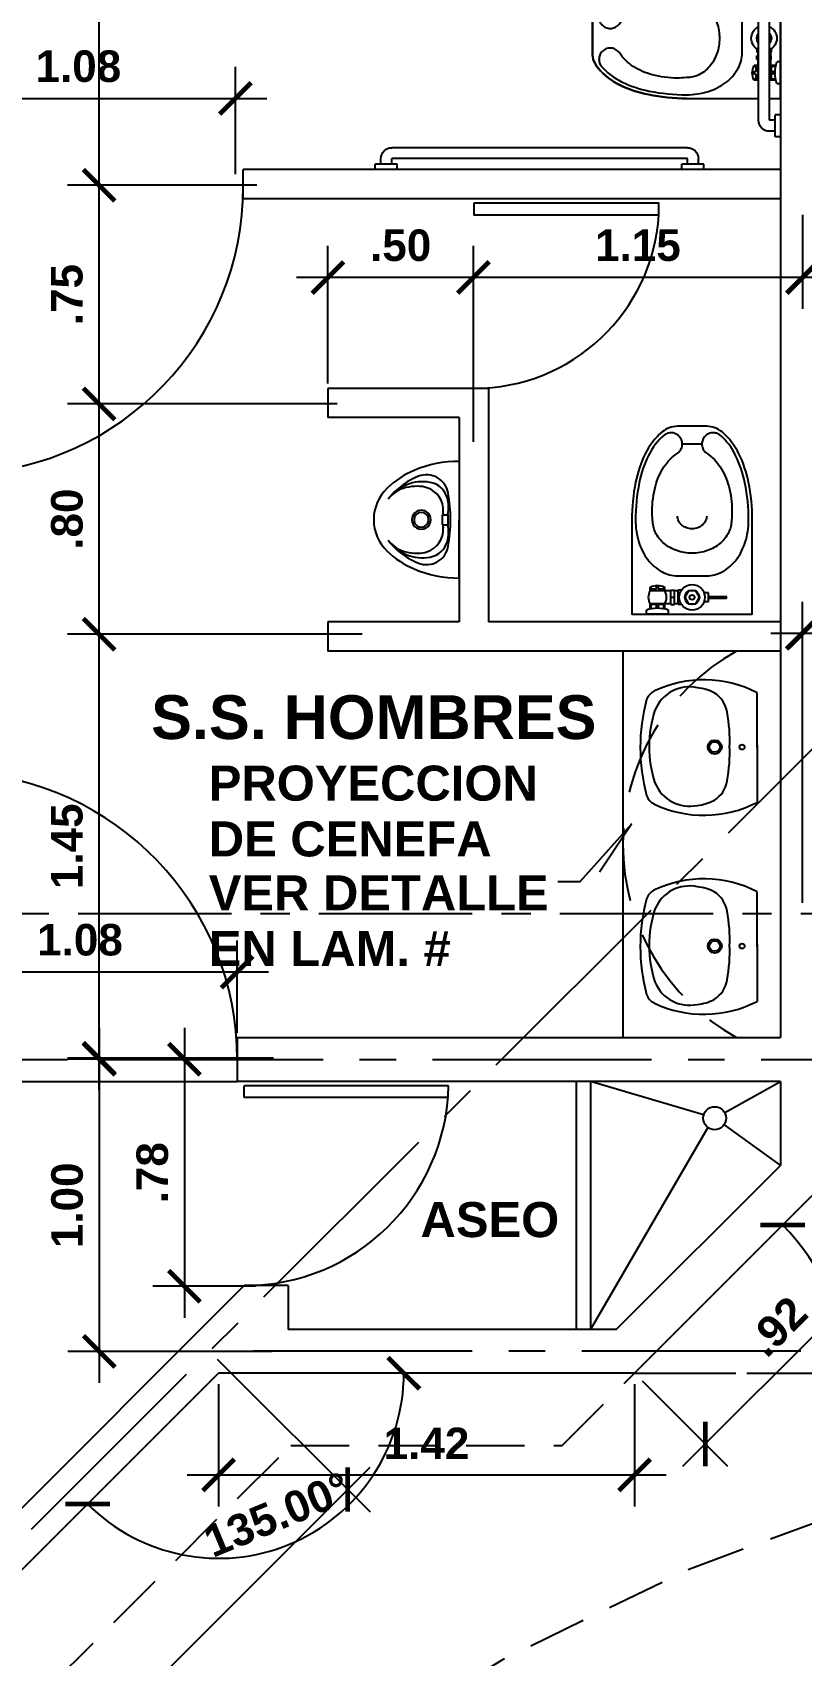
# Model space of a CAD drawing. Extents: x 504.5 to 598.6, y 648.3 to 688.4.
# Drawn here: x 520.12 to 522.75, y 674.54 to 680.1 of the extents above; entities that cross this region are included whole.
import ezdxf

# ---------------------------------------------------------------- set-up
doc = ezdxf.new("R2010")
doc.units = 0
doc.header["$MEASUREMENT"] = 0
doc.linetypes.add('CENTER2', pattern=[1.125, 0.75, -0.125, 0.125, -0.125])
doc.linetypes.add('HIDDEN', pattern=[0.375, 0.25, -0.125])
doc.layers.get('0').update_dxf_attribs({"linetype": 'CONTINUOUS'})
doc.layers.get('DEFPOINTS').update_dxf_attribs({"linetype": 'CONTINUOUS'})
for name, color, linetype in [('2', 1, 'CONTINUOUS'), ('4', 3, 'CONTINUOUS'), ('EJES', 6, 'CENTER2'), ('M-sanitarios', 1, 'CONTINUOUS'), ('MUEBLES', 1, 'CONTINUOUS'), ('paredbaños', 5, 'CONTINUOUS'), ('paredes', 2, 'CONTINUOUS'), ('PROYECCIONES', 6, 'HIDDEN'), ('PUERTAS', 1, 'CONTINUOUS'), ('texturas', 6, 'CONTINUOUS')]:
    doc.layers.add(name, color=color, linetype=linetype)
doc.styles.add('ALR4', font='sanssb__.ttf')
doc.dimstyles.new('1-50', dxfattribs={"dimscale": 0.6, "dimtxt": 0.18, "dimasz": 0.18, "dimexe": 0.18, "dimexo": 0.0625, "dimgap": 0.09, "dimtad": 1, "dimzin": 4, "dimdsep": 46, "dimtxsty": 'Standard', "dimblk1": 'ARCHTICK', "dimblk2": 'ARCHTICK', "dimsah": 1, "dimcen": 0.09, "dimdle": 0.18, "dimclrd": 6, "dimclre": 6, "dimclrt": 1, "dimadec": 0, "dimazin": 0, "dimtfac": 1, "dimtofl": 0, "dimtmove": 0, "dimatfit": 3, "dimldrblk": 'ARCHTICK', "dimfxl": 1, "dimtolj": 1, "dimtzin": 4, "dimarcsym": 0})

# ---------------------------------------------------------------- blocks, each defined once
blk = doc.blocks.new('LAVATORIO_11')
at = {"color": 0, "linetype": 'ByBlock'}
for p, q in [((0.0104, 0), (-0.2699, 0.0002)), ((0, 0), (0.2907, 0.0003))]:
    blk.add_line(p, q, dxfattribs=at)
for centre, radius in [((0.0077, -0.0766), 0.0128), ((0.0076, -0.2166), 0.0358), ((0.0076, -0.2166), 0.0267)]:
    blk.add_circle(centre, radius, dxfattribs=at)
for centre, radius, start, end in [((0.2566, -0.2716), 0.5925, 152.69541, 205.55832), ((-0.2358, -0.2716), 0.5925, 334.44168, 27.3056), ((-0.1464, -0.2968), 0.1461, 99.46756, 147.81044), ((-0.0228, -0.9918), 0.8521, 87.95286, 99.98316), ((0.0332, -0.9918), 0.8521, 80.01684, 92.04714), ((0.1569, -0.2968), 0.1461, 32.18956, 80.53244), ((-0.0543, -0.3293), 0.2423, 152.90997, 174.33419), ((0.0648, -0.3293), 0.2423, 5.66581, 27.09003), ((-0.1083, -0.345), 0.1914, 168.04129, 247.66527), ((0.1187, -0.345), 0.1914, 292.33473, 11.95871), ((-0.2063, -0.4896), 0.0809, 207.71381, 249.54053), ((0.0104, 0.3673), 0.9643, 255.28146, 284.71854), ((0.0052, 0.037), 0.5892, 251.57783, 288.42217), ((0.2272, -0.4896), 0.0809, 290.45947, 332.28619)]:
    blk.add_arc(centre, radius, start, end, dxfattribs=at)
blk = doc.blocks.new('WC-F1-P')
blk.add_line((-1.35, -23.32), (1.35, -23.32))
for points in [[(-8.25, -12.88, 0.049648), (-7.73, -18.09, 0.06346), (-6.42, -21.98, 0.103485), (-4.1, -24.97, 0.178458), (-2, -25.75), (2, -25.75, 0.178458), (4.1, -24.97, 0.103485), (6.42, -21.98, 0.06346), (7.73, -18.09, 0.049648), (8.25, -12.88), (8.25, 0), (-8.25, 0)], [(3.78, -24.59, 0.103485), (5.97, -21.76, 0.06346), (7.24, -17.99, 0.049648), (7.75, -12.88, 0.075858), (7.29, -9.87, 0.086069), (6.07, -7.49, 0.105985), (4.11, -5.79, 0.126201), (2, -5.25), (-2, -5.25, 0.126201), (-4.11, -5.79, 0.105985), (-6.07, -7.49, 0.086069), (-7.29, -9.87, 0.075858), (-7.75, -12.88, 0.049648), (-7.24, -17.99, 0.06346), (-5.97, -21.76, 0.103485), (-3.78, -24.59, 0.097511), (-3.21, -24.83, 0.09808), (-2.6, -24.84, 0.098895), (-2.04, -24.61, 0.099479), (-1.61, -24.18, 0.099479), (-1.38, -23.62, 0.098895), (-1.38, -23.01, 0.09808), (-1.62, -22.45, 0.097511), (-2.05, -22.02, -0.102445), (-3.86, -20.17, -0.077884), (-5.02, -17.55, -0.065096), (-5.46, -14.15, -0.024284), (-5.4, -12.88, -0.115331), (-5.01, -11.19, -0.103946), (-3.82, -9.68, -0.091071), (-2.11, -8.71, -0.083675), (0, -8.35, -0.083675), (2.11, -8.71, -0.091071), (3.82, -9.68, -0.103946), (5.01, -11.19, -0.115331), (5.4, -12.88, -0.024284), (5.46, -14.15, -0.065096), (5.02, -17.55, -0.077884), (3.86, -20.17, -0.102445), (2.05, -22.02, 0.097511), (1.62, -22.45, 0.09808), (1.38, -23.01, 0.098895), (1.38, -23.62, 0.099479), (1.61, -24.18, 0.099479), (2.04, -24.61, 0.098895), (2.6, -24.84, 0.09808), (3.21, -24.83, 0.097511)]]:
    blk.add_lwpolyline(points, format="xyb", close=True)
blk.add_lwpolyline([(-2, -13.44, -0.111064), (-1.85, -12.78, -0.102841), (-1.41, -12.2, -0.093011), (-0.78, -11.83, -0.087082), (0, -11.69, -0.087082), (0.78, -11.83, -0.093011), (1.41, -12.2, -0.102841), (1.85, -12.78, -0.111064), (2, -13.44, -0.111064)], format="xyb")
blk.add_circle((0, -2.3), 1)
blk = doc.blocks.new('FVALV1-P')
for p, q in [((6.25, 2.25), (3.25, 2.25)), ((3.25, 2.25), (3.25, 1.75)), ((6.25, 2.25), (6.25, 1.75)), ((-2.38, 0.12), (-4.62, 0.12)), ((-2.26, 0.62), (-2.26, -0.62)), ((-2.26, 0.62), (-1.64, 0.62)), ((1.44, 0.99), (1.92, 0.99)), ((1.92, 0.99), (1.92, -0.99)), ((1.92, 0.87), (2.42, 0.87)), ((2.92, 0.99), (2.42, 0.99)), ((2.42, 0.99), (2.42, -0.99)), ((2.92, 0), (2.42, 0)), ((2.92, 0.99), (2.92, -0.99)), ((2.92, 0.87), (5.75, 0.87)), ((3.75, 1.61), (3.75, 0.87)), ((3.88, 1.58), (3.88, 1.12)), ((4, 0.99), (4.5, 0.99)), ((4.62, 1.5), (4.62, 1.12)), ((4.88, 1.5), (4.88, 1.12)), ((5, 0.99), (5.5, 0.99)), ((5.62, 1.58), (5.62, 1.12)), ((5.75, 1.61), (5.75, 0.87)), ((-2.38, -0.13), (-4.62, -0.13)), ((-2.26, -0.62), (-1.64, -0.62)), ((1.44, -0.99), (1.92, -0.99)), ((1.92, -0.87), (2.42, -0.87)), ((2.92, -0.99), (2.42, -0.99)), ((2.92, -0.87), (5.75, -0.87)), ((3.75, -0.87), (3.75, -1.37)), ((3.88, -1.24), (3.88, -1.43)), ((4, -1.12), (4.5, -1.12)), ((4.62, -1.24), (4.62, -1.61)), ((4.88, -1.24), (4.88, -1.61)), ((5, -1.12), (5.5, -1.12)), ((5.62, -1.24), (5.62, -1.43)), ((5.75, -0.87), (5.75, -1.37))]:
    blk.add_line(p, q)
blk.add_lwpolyline([(1, 0), (0.5, 0.87), (-0.5, 0.87), (-1, 0), (-0.5, -0.87), (0.5, -0.87)], close=True)
for radius in [1.75, 1, 0.342]:
    blk.add_circle((0, 0), radius)
for centre, radius, start, end in [((-4.62, 0), 0.125, 90, 270), ((-2.38, 0.25), 0.125, 270, 360), ((4.75, 6.13), 4.63, 251.0754, 288.9246), ((5.12, 0), 1.63, 147.7958, 212.2042), ((4, 1.12), 0.125, 180, 270), ((4.5, 1.12), 0.125, 270, 360), ((5, 1.12), 0.125, 180, 270), ((5.5, 1.12), 0.125, 270, 360), ((4.38, 0), 1.62, 327.7952, 32.2048), ((-2.38, -0.25), 0.125, 0, 90), ((4.75, 0.51), 2.12, 241.9275, 298.0725), ((4, -1.24), 0.125, 90, 180), ((4.5, -1.24), 0.125, 0, 90), ((5, -1.24), 0.125, 90, 180), ((5.5, -1.24), 0.125, 0, 90)]:
    blk.add_arc(centre, radius, start, end)
blk = doc.blocks.new('fluxometro')
at = {"xscale": 0.02499999999997726, "yscale": 0.02499999999997726, "zscale": 0.02499999999997726, "rotation": 180}
for name, p in [('WC-F1-P', (0, 0)), ('FVALV1-P', (0, 0.0576))]:
    blk.add_blockref(name, p, dxfattribs=at)
blk = doc.blocks.new('inod-minusv.')
at = {"layer": 'M-sanitarios'}
for p, q in [((0.0937, 1.3687), (0.075, 1.3687)), ((0.0937, 1.3125), (0.0937, 1.3875)), ((0.1125, 1.3875), (0.0937, 1.3875)), ((0.0375, 0.3187), (0.0375, 1.3312)), ((0.0937, 1.3312), (0.075, 1.3312)), ((0.075, 0.3187), (0.075, 1.3312)), ((0.1125, 1.3125), (0.0937, 1.3125)), ((0.1125, 0.3375), (0.0937, 0.3375)), ((0.0937, 0.2625), (0.0937, 0.3375)), ((0.0937, 0.3187), (0.075, 0.3187)), ((0.0937, 0.2812), (0.075, 0.2812)), ((0.1125, 0.2625), (0.0937, 0.2625)), ((-0.0563, 0.075), (-0.9188, 0.075)), ((-0.3014, 0.081), (-0.2895, 0.081)), ((-0.2895, 0.075), (-0.2895, 0.081)), ((-0.2895, 0.0779), (-0.277, 0.0779)), ((-0.2645, 0.081), (-0.277, 0.081)), ((-0.277, 0.075), (-0.277, 0.081)), ((-0.2645, 0.075), (-0.2645, 0.081)), ((-0.2645, 0.0779), (-0.1938, 0.0779)), ((-0.2438, 0.0779), (-0.2438, 0.0904)), ((-0.2406, 0.0873), (-0.2406, 0.0919)), ((-0.2375, 0.0842), (-0.225, 0.0842)), ((-0.2219, 0.0873), (-0.2219, 0.0966)), ((-0.2156, 0.0873), (-0.2156, 0.0966)), ((-0.2125, 0.0842), (-0.2, 0.0842)), ((-0.1969, 0.0873), (-0.1969, 0.0919)), ((-0.1938, 0.0779), (-0.1938, 0.0904)), ((-0.9, 0.0187), (-0.975, 0.0187)), ((-0.975, 0), (-0.975, 0.0187)), ((-0.9563, 0.0187), (-0.9563, 0.0375)), ((-0.9188, 0.0187), (-0.9188, 0.0375)), ((-0.0563, 0.0375), (-0.9188, 0.0375)), ((-0.9, 0), (-0.9, 0.0187)), ((-0.3014, 0.0315), (-0.2895, 0.0315)), ((-0.2895, 0.0315), (-0.2895, 0.0375)), ((-0.2895, 0.0346), (-0.277, 0.0346)), ((-0.277, 0.0315), (-0.277, 0.0375)), ((-0.2645, 0.0315), (-0.277, 0.0315)), ((-0.2645, 0.0315), (-0.2645, 0.0375)), ((-0.2645, 0.0346), (-0.1938, 0.0346)), ((-0.2563, 0), (-0.2563, 0.0125)), ((-0.2438, 0.016), (-0.2438, 0.0346)), ((-0.2406, 0.0167), (-0.2406, 0.0283)), ((-0.2375, 0.0315), (-0.225, 0.0315)), ((-0.2219, 0.0187), (-0.2219, 0.0283)), ((-0.2156, 0.0187), (-0.2156, 0.0283)), ((-0.2125, 0.0315), (-0.2, 0.0315)), ((-0.1969, 0.0167), (-0.1969, 0.0283)), ((-0.1938, 0.016), (-0.1938, 0.0346)), ((-0.1813, 0), (-0.1813, 0.0125)), ((-0.075, 0), (-0.075, 0.0187)), ((0, 0.0187), (-0.075, 0.0187)), ((-0.0563, 0.0187), (-0.0563, 0.0375)), ((-0.0188, 0.0187), (-0.0188, 0.0375)), ((0, 0), (0, 0.0187)), ((-0.1813, 0), (-0.2563, 0))]:
    blk.add_line(p, q, dxfattribs=at)
for points in [[(-0.1313, 0.3219, 0.049648), (-0.1442, 0.4522, 0.06346), (-0.177, 0.5495, 0.103485), (-0.2349, 0.6244, 0.178458), (-0.2875, 0.6437), (-0.3875, 0.6437, 0.178458), (-0.4401, 0.6244, 0.103485), (-0.498, 0.5495, 0.06346), (-0.5308, 0.4522, 0.049648), (-0.5438, 0.3219), (-0.5438, 0.075)], [(-0.5438, 0.3219, -0.049648), (-0.5308, 0.4522, -0.06346), (-0.498, 0.5495, -0.103485), (-0.4401, 0.6244, -0.178458), (-0.3875, 0.6437), (-0.2875, 0.6437, -0.178458), (-0.2349, 0.6244, -0.103485), (-0.177, 0.5495, -0.06346), (-0.1442, 0.4522, -0.049648), (-0.1313, 0.3219), (-0.1313, 0.075)], [(-0.1313, 0.0375), (-0.1313, 0), (-0.5438, 0), (-0.5438, 0.0375, -0.049648)]]:
    blk.add_lwpolyline(points, format="xyb", dxfattribs=at)
blk.add_lwpolyline([(-0.243, 0.6149, -0.103485), (-0.1883, 0.544, -0.06346), (-0.1565, 0.4498, -0.049648), (-0.1438, 0.3219, -0.075858), (-0.1552, 0.2468, -0.086069), (-0.1859, 0.1871, -0.105985), (-0.2347, 0.1449, -0.126201), (-0.2875, 0.1313), (-0.3875, 0.1313, -0.126201), (-0.4403, 0.1449, -0.105985), (-0.4891, 0.1871, -0.086069), (-0.5198, 0.2468, -0.075858), (-0.5313, 0.3219, -0.049648), (-0.5185, 0.4498, -0.06346), (-0.4867, 0.544, -0.103485), (-0.432, 0.6149, -0.097511), (-0.4178, 0.6208, -0.09808), (-0.4026, 0.6209, -0.098895), (-0.3885, 0.6152, -0.099479), (-0.3778, 0.6045, -0.099479), (-0.372, 0.5906, -0.098895), (-0.372, 0.5754, -0.09808), (-0.3779, 0.5613, -0.097511), (-0.3887, 0.5505, 0.102445), (-0.4341, 0.5042, 0.077884), (-0.463, 0.4387, 0.065096), (-0.4741, 0.3539, 0.024284), (-0.4725, 0.3219, 0.115331), (-0.4626, 0.2796, 0.103946), (-0.433, 0.2419, 0.091071), (-0.3902, 0.2177, 0.083675), (-0.3375, 0.2088, 0.083675), (-0.2848, 0.2177, 0.091071), (-0.242, 0.2419, 0.103946), (-0.2124, 0.2796, 0.115331), (-0.2025, 0.3219, 0.024284), (-0.2009, 0.3539, 0.065096), (-0.212, 0.4387, 0.077884), (-0.2409, 0.5042, 0.102445), (-0.2863, 0.5505, -0.097511), (-0.2971, 0.5613, -0.09808), (-0.303, 0.5754, -0.098895), (-0.303, 0.5906, -0.099479), (-0.2972, 0.6045, -0.099479), (-0.2865, 0.6152, -0.098895), (-0.2724, 0.6209, -0.09808), (-0.2572, 0.6208, -0.097511)], format="xyb", close=True, dxfattribs=at)
for points in [[(-0.3517, 0.075), (-0.35, 0.0779), (-0.325, 0.0779), (-0.3233, 0.075)], [(-0.3233, 0.0375), (-0.325, 0.0346), (-0.35, 0.0346), (-0.3517, 0.0375)]]:
    blk.add_lwpolyline(points, dxfattribs=at)
for centre, radius, start, end in [((0.075, 1.3312), 0.0375, 90, 180), ((0.075, 0.3187), 0.0375, 180, 270), ((-0.9188, 0.0375), 0.0375, 90, 180), ((-0.3375, 0.0562), 0.0437, 25.3769, 154.6231), ((-0.3375, 0.0562), 0.025, 48.5904, 131.4096), ((-0.2094, 0.0562), 0.0406, 147.7958, 152.5136), ((-0.2188, 0.0435), 0.0531, 61.9275, 118.0725), ((-0.2375, 0.0873), 0.00312, 180, 270), ((-0.225, 0.0873), 0.00312, 270, 0), ((-0.2125, 0.0873), 0.00312, 180, 270), ((-0.2, 0.0873), 0.00313, 270, 360), ((-0.2281, 0.0562), 0.0406, 27.4869, 32.2048), ((-0.0563, 0.0375), 0.0375, 0, 90), ((-0.3375, 0.0562), 0.0438, 205.3769, 334.6231), ((-0.3375, 0.0562), 0.025, 228.5904, 311.4096), ((-0.2188, -0.0969), 0.1156, 71.0754, 108.9246), ((-0.2094, 0.0562), 0.0406, 207.4864, 212.2042), ((-0.2375, 0.0283), 0.00313, 90, 180), ((-0.225, 0.0283), 0.00313, 0, 90), ((-0.2125, 0.0283), 0.00312, 90, 180), ((-0.2, 0.0283), 0.00312, 360, 90), ((-0.2281, 0.0562), 0.0406, 327.7952, 332.5131)]:
    blk.add_arc(centre, radius, start, end, dxfattribs=at)
blk = doc.blocks.new('mingitorio')
at = {"layer": 'M-sanitarios'}
for p, q in [((-0.2, 0), (0, 0)), ((0.2, 0), (0, 0)), ((-0.017, -0.059), (-0.017, -0.039)), ((-0.017, -0.039), (0.017, -0.039)), ((0.017, -0.059), (0.017, -0.039)), ((-0.017, -0.059), (0.017, -0.059))]:
    blk.add_line(p, q, dxfattribs=at)
for centre, radius, start, end in [((0.2, 0), 0.4, 180, 202.7554), ((-0.2, 0), 0.4, 337.2446, 0), ((-0.079, -0.1121), 0.075, 100.2235, 201.4058), ((-0.0542, -0.1131), 0.075, 105.5014, 169.5329), ((-0.0336, -0.1352), 0.08, 85.5164, 162.0283), ((0, -0.55), 0.52, 90, 100.2235), ((-0.0421, -0.1565), 0.12, 78.4942, 105.5014), ((0, 0.2935), 0.35, 265.5164, 267.216), ((-0.017, -0.033), 0.006, 258.4942, 270), ((0, -0.55), 0.52, 79.7765, 90), ((0.0421, -0.1565), 0.12, 74.4986, 102.0896), ((0, 0.2935), 0.35, 272.784, 274.4836), ((0.0336, -0.1352), 0.08, 17.9717, 94.4836), ((0.0542, -0.1131), 0.075, 10.4671, 74.4986), ((0.079, -0.1121), 0.075, 338.5942, 79.7765), ((0.0144, -0.1258), 0.1447, 169.5329, 234.3331), ((-0.0146, -0.1414), 0.1, 162.0283, 180.7764), ((0, -0.13), 0.0325, 90, 270), ((0, -0.13), 0.025, 90, 270), ((0, -0.13), 0.0325, 270, 90), ((0, -0.13), 0.025, 270, 90), ((-0.0144, -0.1258), 0.1447, 305.6669, 10.4671), ((0.0146, -0.1414), 0.1, 359.2236, 17.9717), ((0.1078, -0.0387), 0.3, 202.7554, 224.0645), ((0.0743, -0.052), 0.2396, 201.4058, 228.8431), ((0.0854, -0.14), 0.2, 180.7764, 192.5159), ((-0.0743, -0.052), 0.2396, 311.1569, 338.5942), ((-0.1078, -0.0387), 0.3, 315.9355, 337.2446), ((-0.0854, -0.14), 0.2, 347.4841, 359.2236), ((-0.0122, -0.1617), 0.1, 192.5159, 233.4907), ((0.0122, -0.1617), 0.1, 306.5093, 347.4841), ((0, -0.143), 0.15, 224.0645, 270), ((0, -0.143), 0.15, 270, 315.9355)]:
    blk.add_arc(centre, radius, start, end, dxfattribs=at)
blk = doc.blocks.new('_ARCHTICK')
at = {"color": 0, "linetype": 'ByBlock', "const_width": 0.15}
blk.add_lwpolyline([(-0.5, -0.5), (0.5, 0.5)], dxfattribs=at)
blk = doc.blocks.new('*D100')
at = {"color": 6, "linetype": 'ByBlock', "transparency": 16777216}
for p, q in [((520.3492, 676.4811), (520.3492, 678.1502)), ((521.2503, 678.0422), (520.2412, 678.0422)), ((520.9469, 676.5891), (520.2412, 676.5891))]:
    blk.add_line(p, q, dxfattribs=at)
at = {"layer": 'DEFPOINTS', "color": 0, "linetype": 'ByBlock', "transparency": 16777216}
for p in [(520.3492, 678.0422), (521.2878, 678.0422), (520.9844, 676.5891)]:
    blk.add_point(p, dxfattribs=at)
at = {"color": 6, "linetype": 'ByBlock', "transparency": 16777216, "xscale": 0.108, "yscale": 0.108, "zscale": 0.108}
for p, rotation in [((520.3492, 678.0422), 90), ((520.3492, 676.5891), 270)]:
    blk.add_blockref('_ARCHTICK', p, dxfattribs=dict(at, rotation=rotation))
at = {"color": 1, "linetype": 'ByBlock', "transparency": 16777216, "insert": (520.2393, 677.3156), "char_height": 0.108, "attachment_point": 5, "rotation": 90, "style": 'ALR4'}
blk.add_mtext('\\A1;1.45', dxfattribs=at)
blk = doc.blocks.new('*D101')
at = {"color": 6, "linetype": 'ByBlock', "transparency": 16777216}
for p, q in [((520.3492, 677.9342), (520.3492, 678.9397)), ((521.1644, 678.8317), (520.2412, 678.8317))]:
    blk.add_line(p, q, dxfattribs=at)
at = {"layer": 'DEFPOINTS', "color": 0, "linetype": 'ByBlock', "transparency": 16777216}
for p in [(520.3492, 678.8317), (521.2019, 678.8317), (521.2878, 678.0422)]:
    blk.add_point(p, dxfattribs=at)
at = {"color": 6, "linetype": 'ByBlock', "transparency": 16777216, "xscale": 0.108, "yscale": 0.108, "zscale": 0.108}
for p, rotation in [((520.3492, 678.8317), 90), ((520.3492, 678.0422), 270)]:
    blk.add_blockref('_ARCHTICK', p, dxfattribs=dict(at, rotation=rotation))
at = {"color": 1, "linetype": 'ByBlock', "transparency": 16777216, "insert": (520.2395, 678.4369), "char_height": 0.108, "attachment_point": 5, "rotation": 90, "style": 'ALR4'}
blk.add_mtext('\\A1;.80', dxfattribs=at)
blk = doc.blocks.new('*D102')
at = {"color": 6, "linetype": 'ByBlock', "transparency": 16777216}
for p, q in [((520.3492, 678.7237), (520.3492, 679.6891)), ((520.8897, 679.5811), (520.2412, 679.5811))]:
    blk.add_line(p, q, dxfattribs=at)
at = {"layer": 'DEFPOINTS', "color": 0, "linetype": 'ByBlock', "transparency": 16777216}
for p in [(520.3492, 679.5811), (520.9272, 679.5811), (521.2019, 678.8317)]:
    blk.add_point(p, dxfattribs=at)
at = {"color": 6, "linetype": 'ByBlock', "transparency": 16777216, "xscale": 0.108, "yscale": 0.108, "zscale": 0.108}
for p, rotation in [((520.3492, 679.5811), 90), ((520.3492, 678.8317), 270)]:
    blk.add_blockref('_ARCHTICK', p, dxfattribs=dict(at, rotation=rotation))
at = {"color": 1, "linetype": 'ByBlock', "transparency": 16777216, "insert": (520.2393, 679.2064), "char_height": 0.108, "attachment_point": 5, "rotation": 90, "style": 'ALR4'}
blk.add_mtext('\\A1;.75', dxfattribs=at)
blk = doc.blocks.new('*D103')
at = {"color": 6, "linetype": 'ByBlock', "transparency": 16777216}
for p, q in [((520.3492, 679.4731), (520.3492, 681.1891)), ((520.6377, 681.0811), (520.2412, 681.0811))]:
    blk.add_line(p, q, dxfattribs=at)
at = {"layer": 'DEFPOINTS', "color": 0, "linetype": 'ByBlock', "transparency": 16777216}
for p in [(520.3492, 681.0811), (520.6752, 681.0811), (520.9272, 679.5811)]:
    blk.add_point(p, dxfattribs=at)
at = {"color": 6, "linetype": 'ByBlock', "transparency": 16777216, "xscale": 0.108, "yscale": 0.108, "zscale": 0.108}
for p, rotation in [((520.3492, 681.0811), 90), ((520.3492, 679.5811), 270)]:
    blk.add_blockref('_ARCHTICK', p, dxfattribs=dict(at, rotation=rotation))
at = {"color": 1, "linetype": 'ByBlock', "transparency": 16777216, "insert": (520.2393, 680.3311), "char_height": 0.108, "attachment_point": 5, "rotation": 90, "style": 'ALR4'}
blk.add_mtext('\\A1;1.50', dxfattribs=at)
blk = doc.blocks.new('*D104')
at = {"color": 6, "linetype": 'ByBlock', "transparency": 16777216}
for p, q in [((516.747, 679.6531), (516.747, 679.9868)), ((517.8229, 679.6188), (517.8229, 679.9868)), ((516.639, 679.8788), (517.9309, 679.8788))]:
    blk.add_line(p, q, dxfattribs=at)
at = {"layer": 'DEFPOINTS', "color": 0, "linetype": 'ByBlock', "transparency": 16777216}
for p in [(517.8229, 679.8788), (516.747, 679.6156), (517.8229, 679.5813)]:
    blk.add_point(p, dxfattribs=at)
at = {"color": 6, "linetype": 'ByBlock', "transparency": 16777216, "xscale": 0.108, "yscale": 0.108, "zscale": 0.108, "rotation": 180}
blk.add_blockref('_ARCHTICK', (516.747, 679.8788), dxfattribs=at)
at = {"color": 6, "linetype": 'ByBlock', "transparency": 16777216, "xscale": 0.108, "yscale": 0.108, "zscale": 0.108}
blk.add_blockref('_ARCHTICK', (517.8229, 679.8788), dxfattribs=at)
at = {"color": 1, "linetype": 'ByBlock', "transparency": 16777216, "insert": (517.285, 679.9885), "char_height": 0.108, "attachment_point": 5, "style": 'ALR4'}
blk.add_mtext('\\A1;1.08', dxfattribs=at)
blk = doc.blocks.new('*D105')
at = {"color": 6, "linetype": 'ByBlock', "transparency": 16777216}
for p, q in [((516.7469, 676.7451), (516.7469, 676.993)), ((517.8229, 676.6765), (517.8229, 676.993)), ((516.6389, 676.885), (517.9309, 676.885))]:
    blk.add_line(p, q, dxfattribs=at)
at = {"layer": 'DEFPOINTS', "color": 0, "linetype": 'ByBlock', "transparency": 16777216}
for p in [(517.8229, 676.885), (516.7469, 676.7076), (517.8229, 676.639)]:
    blk.add_point(p, dxfattribs=at)
at = {"color": 6, "linetype": 'ByBlock', "transparency": 16777216, "xscale": 0.108, "yscale": 0.108, "zscale": 0.108, "rotation": 180}
blk.add_blockref('_ARCHTICK', (516.7469, 676.885), dxfattribs=at)
at = {"color": 6, "linetype": 'ByBlock', "transparency": 16777216, "xscale": 0.108, "yscale": 0.108, "zscale": 0.108}
blk.add_blockref('_ARCHTICK', (517.8229, 676.885), dxfattribs=at)
at = {"color": 1, "linetype": 'ByBlock', "transparency": 16777216, "insert": (517.2849, 676.9947), "char_height": 0.108, "attachment_point": 5, "style": 'ALR4'}
blk.add_mtext('\\A1;1.08', dxfattribs=at)
blk = doc.blocks.new('*D106')
at = {"color": 6, "linetype": 'ByBlock', "transparency": 16777216}
for p, q in [((520.3498, 676.6939), (520.3498, 675.4767)), ((520.9418, 676.5859), (520.2418, 676.5859)), ((520.9418, 675.5847), (520.2418, 675.5847))]:
    blk.add_line(p, q, dxfattribs=at)
at = {"layer": 'DEFPOINTS', "color": 0, "linetype": 'ByBlock', "transparency": 16777216}
for p in [(520.9793, 676.5859), (520.3498, 675.5847), (520.9793, 675.5847)]:
    blk.add_point(p, dxfattribs=at)
at = {"color": 6, "linetype": 'ByBlock', "transparency": 16777216, "xscale": 0.108, "yscale": 0.108, "zscale": 0.108}
for p, rotation in [((520.3498, 676.5859), 90), ((520.3498, 675.5847), 270)]:
    blk.add_blockref('_ARCHTICK', p, dxfattribs=dict(at, rotation=rotation))
at = {"color": 1, "linetype": 'ByBlock', "transparency": 16777216, "insert": (520.2401, 676.0853), "char_height": 0.108, "attachment_point": 5, "rotation": 90, "style": 'ALR4'}
blk.add_mtext('\\A1;1.00', dxfattribs=at)
blk = doc.blocks.new('*D107')
at = {"color": 6, "linetype": 'ByBlock', "transparency": 16777216}
for p, q in [((520.6417, 676.6939), (520.6417, 675.6998)), ((520.8846, 676.5859), (520.5337, 676.5859)), ((520.8846, 675.8078), (520.5337, 675.8078))]:
    blk.add_line(p, q, dxfattribs=at)
at = {"layer": 'DEFPOINTS', "color": 0, "linetype": 'ByBlock', "transparency": 16777216}
for p in [(520.9221, 676.5859), (520.6417, 675.8078), (520.9221, 675.8078)]:
    blk.add_point(p, dxfattribs=at)
at = {"color": 6, "linetype": 'ByBlock', "transparency": 16777216, "xscale": 0.108, "yscale": 0.108, "zscale": 0.108}
for p, rotation in [((520.6417, 676.5859), 90), ((520.6417, 675.8078), 270)]:
    blk.add_blockref('_ARCHTICK', p, dxfattribs=dict(at, rotation=rotation))
at = {"color": 1, "linetype": 'ByBlock', "transparency": 16777216, "insert": (520.532, 676.1968), "char_height": 0.108, "attachment_point": 5, "rotation": 90, "style": 'ALR4'}
blk.add_mtext('\\A1;.78', dxfattribs=at)
blk = doc.blocks.new('*D109')
at = {"color": 6, "linetype": 'ByBlock', "transparency": 16777216}
for p, q in [((522.8592, 676.1334), (523.1514, 675.8412)), ((522.3486, 675.1912), (523.1514, 675.9939)), ((522.2092, 675.4834), (522.5014, 675.1912))]:
    blk.add_line(p, q, dxfattribs=at)
at = {"layer": 'DEFPOINTS', "color": 0, "linetype": 'ByBlock', "transparency": 16777216}
for p in [(522.8327, 676.1599), (523.075, 675.9175), (522.1827, 675.5099)]:
    blk.add_point(p, dxfattribs=at)
at = {"color": 6, "linetype": 'ByBlock', "transparency": 16777216, "xscale": 0.108, "yscale": 0.108, "zscale": 0.108}
for p, rotation in [((523.075, 675.9175), 45), ((522.425, 675.2675), 225)]:
    blk.add_blockref('_ARCHTICK', p, dxfattribs=dict(at, rotation=rotation))
at = {"color": 1, "linetype": 'ByBlock', "transparency": 16777216, "insert": (522.6725, 675.67), "char_height": 0.108, "attachment_point": 5, "rotation": 45, "style": 'ALR4'}
blk.add_mtext('\\A1;.92', dxfattribs=at)
blk = doc.blocks.new('*D110')
at = {"color": 6, "linetype": 'ByBlock', "transparency": 16777216}
for p, q in [((520.7585, 675.4724), (520.7585, 675.0533)), ((522.1827, 675.4724), (522.1827, 675.0533)), ((520.6505, 675.1613), (522.2907, 675.1613))]:
    blk.add_line(p, q, dxfattribs=at)
at = {"layer": 'DEFPOINTS', "color": 0, "linetype": 'ByBlock', "transparency": 16777216}
for p in [(520.7585, 675.5099), (522.1827, 675.5099), (522.1827, 675.1613)]:
    blk.add_point(p, dxfattribs=at)
at = {"color": 6, "linetype": 'ByBlock', "transparency": 16777216, "xscale": 0.108, "yscale": 0.108, "zscale": 0.108, "rotation": 180}
blk.add_blockref('_ARCHTICK', (520.7585, 675.1613), dxfattribs=at)
at = {"color": 6, "linetype": 'ByBlock', "transparency": 16777216, "xscale": 0.108, "yscale": 0.108, "zscale": 0.108}
blk.add_blockref('_ARCHTICK', (522.1827, 675.1613), dxfattribs=at)
at = {"color": 1, "linetype": 'ByBlock', "transparency": 16777216, "insert": (521.4706, 675.2693), "char_height": 0.108, "attachment_point": 5, "style": 'ALR4'}
blk.add_mtext('\\A1;1.42', dxfattribs=at)
blk = doc.blocks.new('*D111')
at = {"color": 6, "linetype": 'ByBlock', "transparency": 16777216}
blk.add_line((522.5678, 675.5099), (523.0087, 675.5099), dxfattribs=at)
blk.add_arc((522.1827, 675.5099), 0.718, 360, 45, dxfattribs=at)
at = {"layer": 'DEFPOINTS', "color": 0, "linetype": 'ByBlock', "transparency": 16777216}
for p in [(522.8327, 676.1599), (522.8762, 675.6957), (522.1827, 675.5099), (522.1827, 675.5099), (522.5303, 675.5099)]:
    blk.add_point(p, dxfattribs=at)
at = {"color": 6, "linetype": 'ByBlock', "transparency": 16777216, "xscale": 0.108, "yscale": 0.108, "zscale": 0.108}
for p, rotation in [((522.6904, 676.0176), 135.0000000000037), ((522.9007, 675.5099), 269.9999999999972)]:
    blk.add_blockref('_ARCHTICK', p, dxfattribs=dict(at, rotation=rotation))
at = {"color": 1, "linetype": 'ByBlock', "transparency": 16777216, "insert": (522.9475, 675.8267), "char_height": 0.108, "attachment_point": 5, "rotation": 292.5, "style": 'ALR4'}
blk.add_mtext('\\A1;45.00°', dxfattribs=at)
blk = doc.blocks.new('*D199')
at = {"color": 6, "linetype": 'ByBlock', "transparency": 16777216}
for p, q in [((520.7537, 675.5582), (521.2771, 675.0348)), ((518.2017, 672.1122), (521.2771, 675.1876))]:
    blk.add_line(p, q, dxfattribs=at)
at = {"layer": 'DEFPOINTS', "color": 0, "linetype": 'ByBlock', "transparency": 16777216}
for p in [(520.7272, 675.5847), (521.2007, 675.1112), (517.8046, 672.662)]:
    blk.add_point(p, dxfattribs=at)
at = {"color": 6, "linetype": 'ByBlock', "transparency": 16777216, "xscale": 0.108, "yscale": 0.108, "zscale": 0.108}
for p, rotation in [((521.2007, 675.1112), 44.99999999999545), ((518.2781, 672.1885), 224.9999999999954)]:
    blk.add_blockref('_ARCHTICK', p, dxfattribs=dict(at, rotation=rotation))
at = {"color": 1, "linetype": 'ByBlock', "transparency": 16777216, "insert": (519.6618, 673.7275), "char_height": 0.108, "attachment_point": 5, "rotation": 45, "style": 'ALR4'}
blk.add_mtext('\\A1;4.13', dxfattribs=at)
blk = doc.blocks.new('*D205')
at = {"color": 6, "linetype": 'ByBlock', "transparency": 16777216}
for p, q in [((522.7577, 677.1224), (522.7577, 678.1536)), ((524.2519, 676.6222), (524.2519, 678.1536)), ((522.6497, 678.0456), (524.3599, 678.0456))]:
    blk.add_line(p, q, dxfattribs=at)
at = {"layer": 'DEFPOINTS', "color": 0, "linetype": 'ByBlock', "transparency": 16777216}
for p in [(524.2519, 678.0456), (522.7577, 677.0849), (524.2519, 676.5847)]:
    blk.add_point(p, dxfattribs=at)
at = {"color": 6, "linetype": 'ByBlock', "transparency": 16777216, "xscale": 0.108, "yscale": 0.108, "zscale": 0.108, "rotation": 180}
blk.add_blockref('_ARCHTICK', (522.7577, 678.0456), dxfattribs=at)
at = {"color": 6, "linetype": 'ByBlock', "transparency": 16777216, "xscale": 0.108, "yscale": 0.108, "zscale": 0.108}
blk.add_blockref('_ARCHTICK', (524.2519, 678.0456), dxfattribs=at)
at = {"color": 1, "linetype": 'ByBlock', "transparency": 16777216, "insert": (523.5048, 678.1555), "char_height": 0.108, "attachment_point": 5, "style": 'ALR4'}
blk.add_mtext('\\A1;1.50', dxfattribs=at)
blk = doc.blocks.new('*D208')
at = {"color": 6, "linetype": 'ByBlock', "transparency": 16777216}
blk.add_arc((520.7585, 675.5099), 0.6344, 225, 360, dxfattribs=at)
at = {"layer": 'DEFPOINTS', "color": 0, "linetype": 'ByBlock', "transparency": 16777216}
for p in [(520.7585, 675.5099), (520.7585, 675.5099), (522.1827, 675.5099), (520.7585, 674.8755), (517.8576, 672.609)]:
    blk.add_point(p, dxfattribs=at)
at = {"color": 6, "linetype": 'ByBlock', "transparency": 16777216, "xscale": 0.108, "yscale": 0.108, "zscale": 0.108}
for p, rotation in [((521.3929, 675.5099), 89.99999999999113), ((520.3099, 675.0613), 134.9999999999972)]:
    blk.add_blockref('_ARCHTICK', p, dxfattribs=dict(at, rotation=rotation))
at = {"color": 1, "linetype": 'ByBlock', "transparency": 16777216, "insert": (520.9592, 675.0252), "char_height": 0.108, "attachment_point": 5, "rotation": 22.5, "style": 'ALR4'}
blk.add_mtext('\\A1;135.00°', dxfattribs=at)
blk = doc.blocks.new('*D222')
at = {"color": 6, "linetype": 'ByBlock', "transparency": 16777216}
for p, q in [((522.7583, 679.4793), (522.7583, 679.1571)), ((521.6309, 678.7018), (521.6309, 679.3731)), ((522.8663, 679.2651), (521.5229, 679.2651))]:
    blk.add_line(p, q, dxfattribs=at)
at = {"layer": 'DEFPOINTS', "color": 0, "linetype": 'ByBlock', "transparency": 16777216}
for p in [(522.7583, 679.5168), (521.6309, 679.2651), (521.6309, 678.6643)]:
    blk.add_point(p, dxfattribs=at)
at = {"color": 6, "linetype": 'ByBlock', "transparency": 16777216, "xscale": 0.108, "yscale": 0.108, "zscale": 0.108, "rotation": 180}
blk.add_blockref('_ARCHTICK', (521.6309, 679.2651), dxfattribs=at)
at = {"color": 6, "linetype": 'ByBlock', "transparency": 16777216, "xscale": 0.108, "yscale": 0.108, "zscale": 0.108}
blk.add_blockref('_ARCHTICK', (522.7583, 679.2651), dxfattribs=at)
at = {"color": 1, "linetype": 'ByBlock', "transparency": 16777216, "insert": (522.1946, 679.3749), "char_height": 0.108, "attachment_point": 5, "style": 'ALR4'}
blk.add_mtext('\\A1;1.15', dxfattribs=at)
blk = doc.blocks.new('*D223')
at = {"color": 6, "linetype": 'ByBlock', "transparency": 16777216}
for p, q in [((521.1329, 678.9021), (521.1329, 679.3731)), ((521.7389, 679.2651), (521.0249, 679.2651))]:
    blk.add_line(p, q, dxfattribs=at)
at = {"layer": 'DEFPOINTS', "color": 0, "linetype": 'ByBlock', "transparency": 16777216}
for p in [(521.6309, 679.5168), (521.1329, 679.2651), (521.1329, 678.8646)]:
    blk.add_point(p, dxfattribs=at)
at = {"color": 6, "linetype": 'ByBlock', "transparency": 16777216, "xscale": 0.108, "yscale": 0.108, "zscale": 0.108, "rotation": 180}
blk.add_blockref('_ARCHTICK', (521.1329, 679.2651), dxfattribs=at)
at = {"color": 6, "linetype": 'ByBlock', "transparency": 16777216, "xscale": 0.108, "yscale": 0.108, "zscale": 0.108}
blk.add_blockref('_ARCHTICK', (521.6309, 679.2651), dxfattribs=at)
at = {"color": 1, "linetype": 'ByBlock', "transparency": 16777216, "insert": (521.3819, 679.3749), "char_height": 0.108, "attachment_point": 5, "style": 'ALR4'}
blk.add_mtext('\\A1;.50', dxfattribs=at)

msp = doc.modelspace()

# ---------------------------------------------------------------- linework, layer by layer
at = {"layer": '2'}
msp.add_line((522.1827, 675.5099), (522.5303, 675.5099), dxfattribs=at)
msp.add_lwpolyline([(521.9204, 677.1946), (521.9972, 677.1946), (522.1726, 677.3918), (522.0629, 677.2275)], dxfattribs=at)
at = {"layer": 'EJES'}
for p, q in [((514.5498, 669.4073), (526.8246, 681.6821)), ((510.2415, 676.5847), (544.8842, 676.5847)), ((522.7519, 675.5849), (520.8222, 675.5849))]:
    msp.add_line(p, q, dxfattribs=at)
at = {"layer": 'EJES', "ltscale": 0.7}
for p, q in [((505.4273, 677.0849), (544.8842, 677.0849)), ((505.4273, 676.5849), (520.2503, 676.5849))]:
    msp.add_line(p, q, dxfattribs=at)
at = {"layer": 'MUEBLES'}
for p, q in [((522.1431, 677.9849), (522.1431, 676.6599)), ((521.9827, 676.5099), (521.9827, 675.6599)), ((522.0327, 676.5099), (522.0327, 675.6599)), ((522.4196, 676.3951), (522.0327, 676.5099)), ((522.4918, 676.4031), (522.6827, 676.5099)), ((522.4339, 676.3522), (522.0327, 675.6599)), ((522.4894, 676.3609), (522.6827, 676.222))]:
    msp.add_line(p, q, dxfattribs=at)
msp.add_circle((522.4574, 676.3839), 0.0394, dxfattribs=at)
at = {"layer": 'paredbaños'}
for p, q in [((520.8431, 679.5349), (520.8431, 679.6349)), ((522.6827, 679.6349), (520.8431, 679.6349)), ((522.6827, 679.5349), (520.8431, 679.5349)), ((521.6827, 678.8849), (521.1327, 678.8849)), ((521.1327, 678.8849), (521.1327, 678.7849)), ((521.6827, 678.8849), (521.6827, 678.0849)), ((521.5827, 678.7849), (521.1327, 678.7849)), ((521.5827, 678.7849), (521.5827, 678.0849)), ((521.5827, 678.0849), (521.1327, 678.0849)), ((521.1327, 678.0849), (521.1327, 677.9849)), ((522.6827, 678.0849), (521.6827, 678.0849)), ((522.6827, 677.9849), (521.1327, 677.9849))]:
    msp.add_line(p, q, dxfattribs=at)
at = {"layer": 'paredes'}
for p, q in [((522.6827, 681.0099), (522.6827, 676.6599)), ((520.8222, 676.6599), (522.6827, 676.6599)), ((520.8222, 676.6599), (520.8222, 676.5099)), ((522.6827, 676.5099), (520.8222, 676.5099)), ((522.6827, 676.5099), (522.6827, 676.222)), ((522.1205, 675.6599), (522.6827, 676.222)), ((522.1827, 675.5099), (522.8327, 676.1599)), ((517.7515, 672.7151), (520.8464, 675.8099)), ((520.9964, 675.8099), (520.8464, 675.8099)), ((520.9964, 675.8099), (520.9964, 675.6599)), ((522.1205, 675.6599), (520.9964, 675.6599)), ((517.8576, 672.609), (520.7585, 675.5099)), ((522.1827, 675.5099), (520.7585, 675.5099))]:
    msp.add_line(p, q, dxfattribs=at)
at = {"layer": 'PROYECCIONES', "color": 1, "ltscale": 0.8}
for p, q in [((521.9352, 675.2624), (522.1827, 675.5099)), ((516.7931, 671.0495), (521.006, 675.2624)), ((521.006, 675.2624), (521.9352, 675.2624))]:
    msp.add_line(p, q, dxfattribs=at)
at = {"layer": 'PROYECCIONES', "color": 1}
msp.add_arc((522.9011, 677.3224), 0.7581, 119.0835, 240.9165, dxfattribs=at)
at = {"layer": 'PROYECCIONES', "color": 1, "ltscale": 0.8}
for radius, start in [(7.35, 270.37175), (6.55, 270.41716)]:
    msp.add_arc((525.2519, 668.0745), radius, start, 270, dxfattribs=at)
at = {"layer": 'PUERTAS'}
for p, q in [((520.8464, 676.4549), (520.8464, 676.4949)), ((521.5462, 676.4949), (520.8464, 676.4949)), ((521.5442, 676.4549), (520.8464, 676.4549))]:
    msp.add_line(p, q, dxfattribs=at)
msp.add_lwpolyline([(521.6327, 679.5199), (521.6327, 679.4799), (522.2664, 679.4799), (522.2664, 679.5199)], close=True, dxfattribs=at)
for centre, radius, start, end in [((519.8592, 679.5762), 0.9839, 272.2649, 0.0264), ((521.6327, 679.5199), 0.635, 270, 356.3884), ((519.8384, 676.5853), 0.9839, 359.9736, 87.7351), ((520.8464, 676.5099), 0.7, 270, 358.7721)]:
    msp.add_arc(centre, radius, start, end, dxfattribs=at)
at = {"layer": 'texturas'}
msp.add_line((519.8222, 676.5099), (520.8222, 676.5099), dxfattribs=at)

# ---------------------------------------------------------------- block references
at = {"layer": 'M-sanitarios'}
msp.add_blockref('fluxometro', (522.38, 678.1113), dxfattribs=at)
at = {"layer": 'M-sanitarios', "xscale": 0.6700199685587904, "yscale": 0.6700199685587904, "zscale": 0.6700199685587904, "rotation": 269.9999999999222}
for p in [(522.6026, 677.661), (522.6026, 676.9789)]:
    msp.add_blockref('LAVATORIO_11', p, dxfattribs=at)
at = {"layer": 'MUEBLES', "color": 6, "rotation": 270}
msp.add_blockref('mingitorio', (521.5827, 678.4349), dxfattribs=at)
at = {"layer": 'PUERTAS', "xscale": -1, "rotation": 90}
msp.add_blockref('inod-minusv.', (522.6827, 679.7474), dxfattribs=at)

# ---------------------------------------------------------------- texts
at = {"layer": '2', "style": 'ALR4'}
for s, p in [('PROYECCION', (520.7248, 677.4721)), ('DE CENEFA', (520.7248, 677.281)), ('VER DETALLE', (520.7248, 677.0961)), ('EN LAM. #', (520.7248, 676.905)), ('ASEO', (521.45, 675.9763))]:
    msp.add_text(s, height=0.12, dxfattribs=at).set_placement(p)
at = {"layer": '4', "style": 'ALR4'}
msp.add_text('S.S. HOMBRES', height=0.15, dxfattribs=at).set_placement((520.5274, 677.6833))

# ---------------------------------------------------------------- dimensions: what is measured, and where the dimension line sits
at = {"layer": '2'}
for base, p1, p2, angle, override, picture, middle in [((520.3492, 681.0811), (520.9272, 679.5811), (520.6752, 681.0811), 90, {"dimtxsty": 'ALR4', "dimse1": 1, "dimtmove": 1}, '*D103', (520.2393, 680.3311)), ((520.3492, 679.5811), (521.2019, 678.8317), (520.9272, 679.5811), 90, {"dimtxsty": 'ALR4', "dimse1": 1, "dimtmove": 1}, '*D102', (520.2393, 679.2064)), ((521.1329, 679.2651), (521.6309, 679.5168), (521.1329, 678.8646), 180, {"dimtxsty": 'ALR4', "dimse1": 1, "dimtmove": 1}, '*D223', (521.3819, 679.3749)), ((520.3492, 678.0422), (520.9844, 676.5891), (521.2878, 678.0422), 90, {"dimtxsty": 'ALR4'}, '*D100', (520.2393, 677.3156)), ((520.3498, 675.5847), (520.9793, 676.5859), (520.9793, 675.5847), 90, {"dimtxsty": 'ALR4'}, '*D106', (520.2401, 676.0853)), ((520.6417, 675.8078), (520.9221, 676.5859), (520.9221, 675.8078), 90, {"dimtxsty": 'ALR4'}, '*D107', (520.532, 676.1968)), ((521.2007, 675.1112), (517.8046, 672.662), (520.7272, 675.5847), 45, {"dimtxsty": 'ALR4', "dimse1": 1, "dimtmove": 1}, '*D199', (519.6618, 673.7275))]:
    dim = msp.add_linear_dim(base=base, p1=p1, p2=p2, angle=angle, dimstyle='1-50', override=override, dxfattribs=at)
    dim.commit()
    dim.dimension.update_dxf_attribs({"geometry": picture, "text_midpoint": middle})
dim = msp.add_linear_dim(base=(520.8161, 679.8788), p1=(519.7402, 679.6156), p2=(520.8161, 679.5813), text='1.08', dimstyle='1-50', override={"dimtxsty": 'ALR4'}, dxfattribs=at)
dim.commit()
dim.dimension.update_dxf_attribs({"geometry": '*D104', "text_midpoint": (520.2781, 679.9885), "insert": (2.9932, 0)})
for base, p1, p2, angle, text, override, picture, middle in [((521.6309, 679.2651), (522.7583, 679.5168), (521.6309, 678.6643), 180, '1.15', {"dimtxsty": 'ALR4'}, '*D222', (522.1946, 679.3749)), ((520.3492, 678.8317), (521.2878, 678.0422), (521.2019, 678.8317), 90, '.80', {"dimtxsty": 'ALR4', "dimse1": 1, "dimtmove": 1}, '*D101', (520.2395, 678.4369))]:
    dim = msp.add_linear_dim(base=base, p1=p1, p2=p2, angle=angle, text=text, dimstyle='1-50', override=override, dxfattribs=at)
    dim.commit()
    dim.dimension.update_dxf_attribs({"geometry": picture, "text_midpoint": middle})
dim = msp.add_linear_dim(base=(524.2519, 678.0456), p1=(522.7577, 677.0849), p2=(524.2519, 676.5847), text='1.50', dimstyle='1-50', override={"dimtxsty": 'ALR4'}, dxfattribs=at)
dim.commit()
dim.dimension.update_dxf_attribs({"geometry": '*D205', "text_midpoint": (523.5048, 678.1555)})
dim = msp.add_linear_dim(base=(520.8218, 676.885), p1=(519.7458, 676.7076), p2=(520.8218, 676.639), dimstyle='1-50', override={"dimtxsty": 'ALR4'}, dxfattribs=at)
dim.commit()
dim.dimension.update_dxf_attribs({"geometry": '*D105', "text_midpoint": (520.2838, 676.9947), "insert": (2.9989, 0)})
for p1, p2, distance, picture, middle in [((522.1827, 675.5099), (522.8327, 676.1599), -0.3428, '*D109', (522.6725, 675.67)), ((520.7585, 675.5099), (522.1827, 675.5099), -0.3485, '*D110', (521.4706, 675.2693))]:
    dim = msp.add_aligned_dim(p1=p1, p2=p2, distance=distance, dimstyle='1-50', override={"dimtxsty": 'ALR4'}, dxfattribs=at)
    dim.commit()
    dim.dimension.update_dxf_attribs({"geometry": picture, "text_midpoint": middle})
for base, line1, line2, picture, middle in [((522.8762, 675.6957), ((522.1827, 675.5099), (522.8327, 676.1599)), ((522.1827, 675.5099), (522.5303, 675.5099)), '*D111', (522.9475, 675.8267)), ((520.7585, 674.8755), ((522.1827, 675.5099), (520.7585, 675.5099)), ((517.8576, 672.609), (520.7585, 675.5099)), '*D208', (520.9592, 675.0252))]:
    dim = msp.add_angular_dim_2l(base=base, line1=line1, line2=line2, dimstyle='1-50', override={"dimtxsty": 'ALR4', "dimadec": 2, "dimazin": 1}, dxfattribs=at)
    dim.commit()
    dim.dimension.update_dxf_attribs({"geometry": picture, "text_midpoint": middle})

doc.saveas('drawing.dxf')
